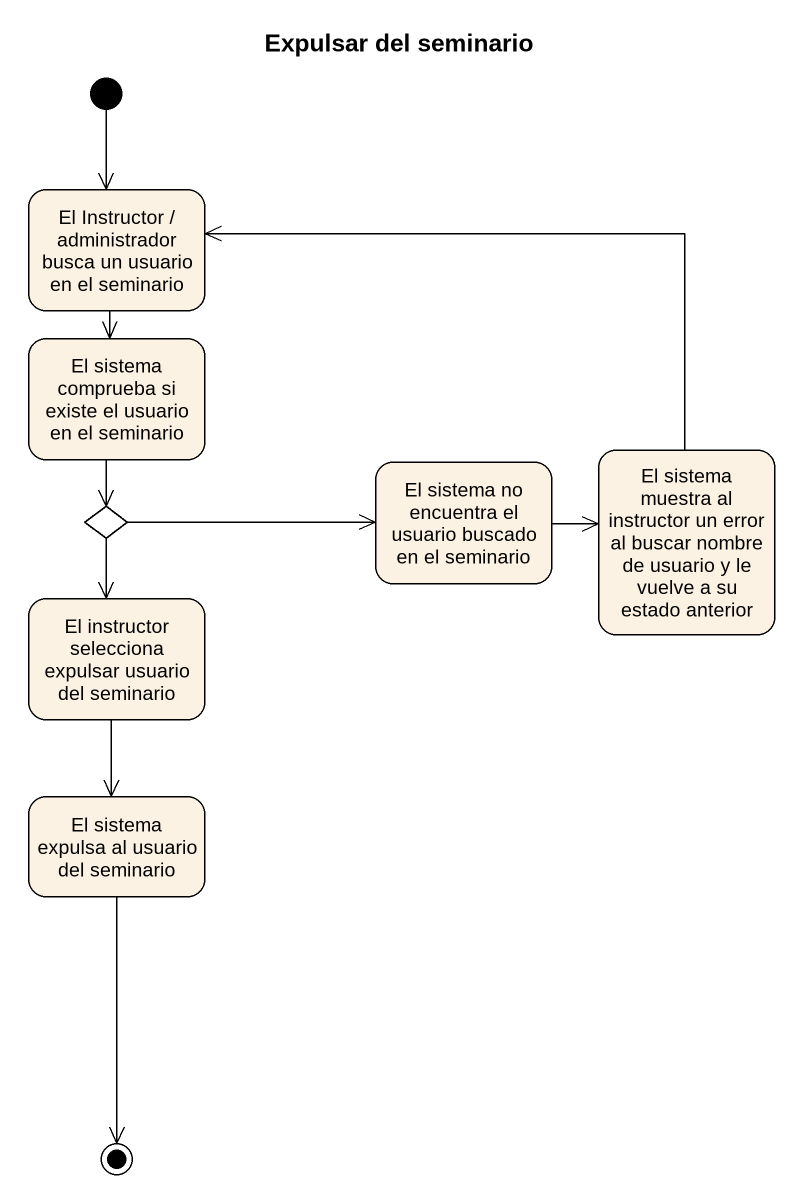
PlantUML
@startuml
title Expulsar del seminario
hide empty description
state "El Instructor / administrador busca un usuario en el seminario" as El_Instructor_administrador
state "El sistema comprueba si existe el usuario en el seminario" as El_sistema_comprueba_si
state "El sistema no encuentra el usuario buscado en el seminario" as El_sistema_no_encuentra_el
state "El sistema muestra al instructor un error al buscar nombre de usuario y le vuelve a su estado anterior" as El_sistema_muestra_al
state choice1 <<choice>>
state "El instructor selecciona expulsar usuario del seminario" as El_instructor_selecciona
state "El sistema expulsa al usuario del seminario" as El_sistema_expulsa_al
[*] --> El_Instructor_administrador
El_Instructor_administrador --> El_sistema_comprueba_si
El_sistema_comprueba_si --> choice1
El_sistema_no_encuentra_el -right-> El_sistema_muestra_al
El_sistema_muestra_al -left-> El_Instructor_administrador
choice1 -right-> El_sistema_no_encuentra_el
choice1 --> El_instructor_selecciona
El_instructor_selecciona --> El_sistema_expulsa_al
El_sistema_expulsa_al --> [*]
@enduml
